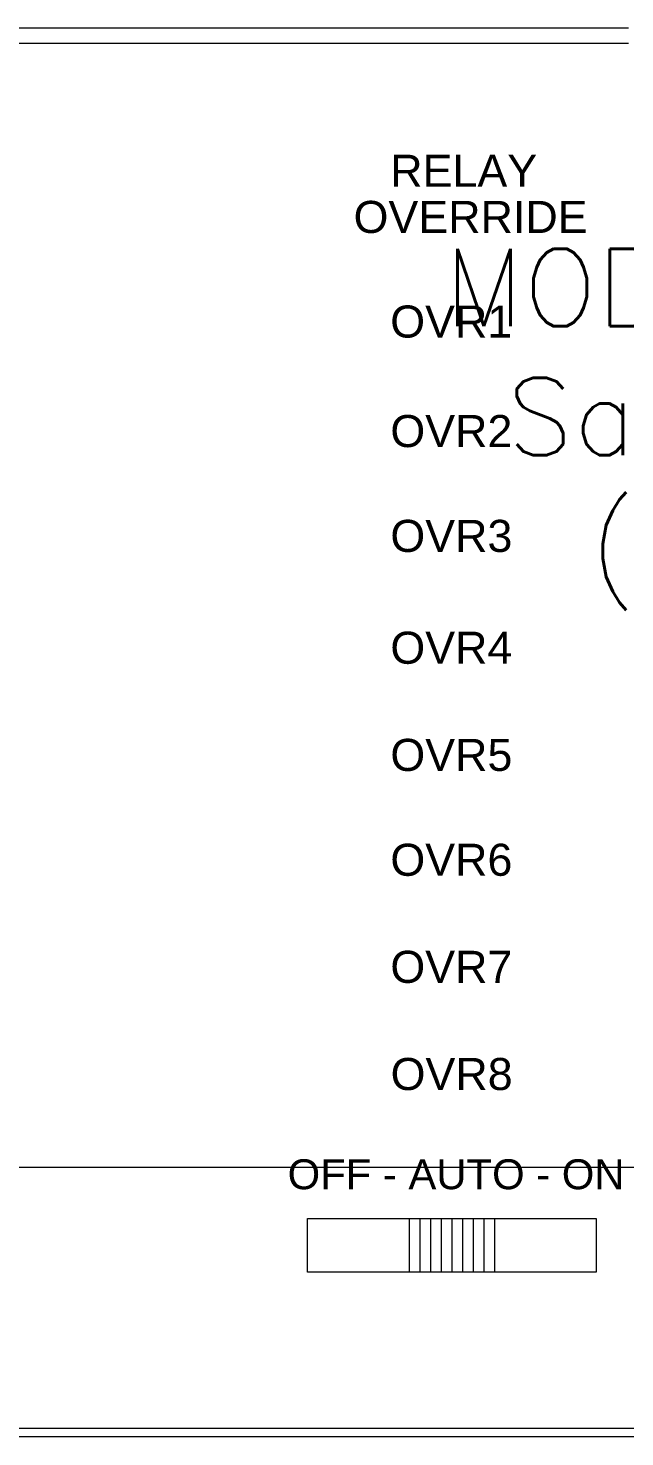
# Model space of a CAD drawing. Header units: inches. Extents: x 75782 to 87231, y -34126 to -18655.
# Drawn here: x 79138.3 to 79184.5, y -29414 to -29304.8 of the extents above; entities that cross this region are included whole.
import ezdxf

# ---------------------------------------------------------------- set-up
doc = ezdxf.new("R2010")
doc.units = ezdxf.units.IN
doc.header["$MEASUREMENT"] = 0
doc.layers.add('A-Cables 220V', color=6, linetype='Continuous', lineweight=18)
doc.layers.add('COMPONENTES', color=251, linetype='Continuous', lineweight=18)
doc.layers.add('TEXTOS', color=7, linetype='Continuous')
doc.styles.add('ARIAL', font='arial.ttf')
doc.styles.get("Standard").update_dxf_attribs({"font": 'ROMANS.SHX'})

# ---------------------------------------------------------------- blocks, each defined once
blk = doc.blocks.new('AK2-XM')
at = {"layer": 'COMPONENTES'}
for p, q in [((31964.14, 23371.78), (31823.34, 23371.78)), ((31964.14, 23370.59), (31823.34, 23370.59)), ((31939.26, 23275.34), (31939.26, 23279.48)), ((31939.26, 23279.48), (31961.64, 23279.48)), ((31947.14, 23279.48), (31947.14, 23275.34)), ((31947.97, 23279.48), (31947.97, 23275.34)), ((31948.8, 23279.48), (31948.8, 23275.34)), ((31949.63, 23279.48), (31949.63, 23275.34)), ((31950.45, 23279.48), (31950.45, 23275.34)), ((31951.28, 23279.48), (31951.28, 23275.34)), ((31952.11, 23279.48), (31952.11, 23275.34)), ((31952.94, 23279.48), (31952.94, 23275.34)), ((31953.77, 23279.48), (31953.77, 23275.34)), ((31961.64, 23279.48), (31961.64, 23275.34)), ((31961.64, 23275.34), (31939.26, 23275.34)), ((32014.65, 23263.22), (31781.96, 23263.22)), ((32014.65, 23262.56), (31781.96, 23262.56))]:
    blk.add_line(p, q, dxfattribs=at)
at = {"layer": 'COMPONENTES', "style": 'ARIAL'}
for s, height, p in [('RELAY', 2.486, (31945.68, 23359.48)), ('OVERRIDE', 2.486, (31942.84, 23355.9)), ('OVR1', 2.486, (31945.68, 23347.79)), ('OVR2', 2.486, (31945.69, 23339.3)), ('OVR3', 2.486, (31945.69, 23331.17)), ('OVR4', 2.486, (31945.69, 23322.5)), ('OVR5', 2.486, (31945.69, 23314.19)), ('OVR6', 2.486, (31945.69, 23306.06)), ('OVR7', 2.486, (31945.69, 23297.76)), ('OVR8', 2.486, (31945.71, 23289.45)), ('OFF - AUTO - ON', 2.3205, (31937.73, 23281.76))]:
    blk.add_text(s, height=height, dxfattribs=at).set_placement(p)

msp = doc.modelspace()

# ---------------------------------------------------------------- linework, layer by layer
at = {"layer": 'A-Cables 220V'}
msp.add_line((79107.91, -29393.12), (79600.41, -29393.12), dxfattribs=at)

# ---------------------------------------------------------------- block references
at = {"layer": 'COMPONENTES'}
msp.add_blockref('AK2-XM', (47220.68, -52676.58), dxfattribs=at)

# ---------------------------------------------------------------- texts
at = {"layer": 'TEXTOS', "insert": (79165.9, -29321.91), "char_height": 6, "attachment_point": 1}
msp.add_mtext_dynamic_manual_height_columns('\\pi4.6325;MODULO 2\\P\\pi9.4896;Salida 5\\P\\pi15.918;(DO5)', width=55.5506, gutter_width=0, heights=[37.5], dxfattribs=at)

doc.saveas('drawing.dxf')
